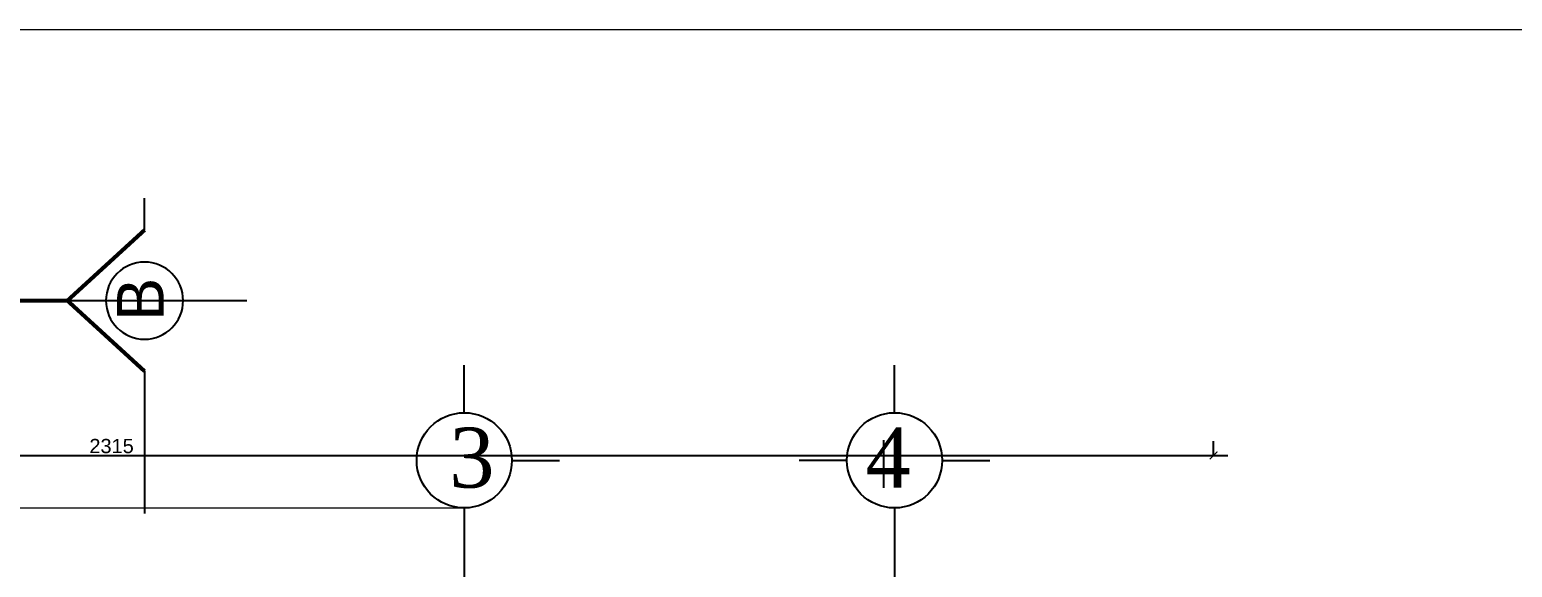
# Model space of a CAD drawing. Extents: x 285329 to 658348, y -83126 to -16980.
# Drawn here: x 337257 to 338815, y -39173 to -38609 of the extents above; entities that cross this region are included whole.
import ezdxf

# ---------------------------------------------------------------- set-up
doc = ezdxf.new("R2010")
doc.units = 0
doc.layers.get('0').update_dxf_attribs({"linetype": 'CONTINUOUS'})
doc.layers.get('DEFPOINTS').update_dxf_attribs({"color": 9, "linetype": 'CONTINUOUS'})
for name, color, linetype in [('AXIS', 1, 'CONTINUOUS'), ('COLUMN', 5, 'CONTINUOUS'), ('DIM', 3, 'CONTINUOUS'), ('TEXT', 3, 'CONTINUOUS'), ('WALL', 7, 'CONTINUOUS'), ('WALL1', 2, 'CONTINUOUS')]:
    doc.layers.add(name, color=color, linetype=linetype)
doc.layers.add('VIS', color=8, linetype='CONTINUOUS', lineweight=18)
doc.styles.get("Standard").update_dxf_attribs({"font": 'sanss___.ttf', "height": 15})
doc.styles.add('style2', font='romantic.ttf', dxfattribs={"height": 50})
doc.dimstyles.new('STANDARD$0', dxfattribs={"dimscale": 0, "dimtxt": 50, "dimasz": 8, "dimexe": 15, "dimexo": 0.0625, "dimgap": 2, "dimtad": 1, "dimdec": 0, "dimzin": 0, "dimdsep": 46, "dimtxsty": 'Standard', "dimblk1": 'ARCHTICK', "dimblk2": 'ARCHTICK', "dimsah": 1, "dimcen": 0.09, "dimdle": 15, "dimclrd": 3, "dimclre": 3, "dimclrt": 3, "dimazin": 0, "dimtfac": 1, "dimtdec": 0, "dimtofl": 0, "dimtmove": 1, "dimatfit": 3, "dimldrblk": 'ARCHTICK', "dimfxl": 1.0455, "dimfxlon": 1, "dimtolj": 1, "dimtzin": 0, "dimarcsym": 0})

# ---------------------------------------------------------------- blocks, each defined once
blk = doc.blocks.new('_ARCHTICK')
at = {"color": 0, "linetype": 'ByBlock', "const_width": 0.15}
blk.add_lwpolyline([(-0.5, -0.5), (0.5, 0.5)], dxfattribs=at)
blk = doc.blocks.new('*D2213')
at = {"layer": 'DEFPOINTS', "color": 0, "linetype": 'Continuous', "lineweight": 5, "transparency": 16777216}
for p in [(159633.4, -32668.3), (157318.4, -32770), (159633.4, -32770)]:
    blk.add_point(p, dxfattribs=at)
at = {"layer": 'WALL', "color": 3, "linetype": 'Continuous', "lineweight": -2, "transparency": 16777216}
for p, q in [((157318.4, -32669.3), (157318.4, -32653.3)), ((159633.4, -32669.3), (159633.4, -32653.3)), ((157303.4, -32668.3), (159648.4, -32668.3))]:
    blk.add_line(p, q, dxfattribs=at)
at = {"layer": 'WALL', "color": 3, "linetype": 'Continuous', "lineweight": -2, "transparency": 16777216, "xscale": 8, "yscale": 8, "zscale": 8, "rotation": 180}
blk.add_blockref('_ARCHTICK', (157318.4, -32668.3), dxfattribs=at)
at = {"layer": 'WALL', "color": 3, "linetype": 'Continuous', "lineweight": -2, "transparency": 16777216, "xscale": 8, "yscale": 8, "zscale": 8}
blk.add_blockref('_ARCHTICK', (159633.4, -32668.3), dxfattribs=at)
at = {"layer": 'WALL', "color": 3, "linetype": 'Continuous', "transparency": 16777216, "insert": (158475.9, -32658.5), "char_height": 15, "attachment_point": 5}
blk.add_mtext('\\A1;2315', dxfattribs=at)
blk = doc.blocks.new('sec')
at = {"layer": 'WALL'}
for p, q in [((0, 105.9), (0, 319.4)), ((0, 105.9), (-115.7, 0)), ((-115.7, 0), (153.7, 0)), ((0, -105.9), (0, -153.8))]:
    blk.add_line(p, q, dxfattribs=at)
at = {"layer": 'WALL', "const_width": 6}
for points in [[(0, 105.9), (-115.7, 0), (-201.5, 0)], [(0, -105.9), (-115.7, 0)]]:
    blk.add_lwpolyline(points, dxfattribs=at)
at = {"layer": 'WALL'}
blk.add_circle((0, 0), 57.9, dxfattribs=at)
blk = doc.blocks.new('cbcb')
at = {"layer": 'AXIS'}
for p, q in [((328671.3, -10641.8), (328671.3, -10591.8)), ((329123.2, -10641.8), (329123.2, -10591.8)), ((328721.3, -10691.8), (328771.3, -10691.8)), ((329073.2, -10691.8), (329023.2, -10691.8)), ((329173.2, -10691.8), (329223.2, -10691.8)), ((328671.3, -10741.8), (328670.7, -14326.1)), ((328671.3, -10741.8), (328671.3, -10791.8)), ((329123.2, -10741.8), (329122.7, -14326.1)), ((329123.2, -10741.8), (329123.2, -10791.8))]:
    blk.add_line(p, q, dxfattribs=at)
for centre in [(328671.3, -10691.8), (329123.2, -10691.8)]:
    blk.add_circle(centre, 50, dxfattribs=at)
at = {"layer": 'TEXT', "char_height": 63, "width": 240.461, "attachment_point": 1, "style": 'style2'}
for s, insert in [('3', (328655.5, -10657.4)), ('4', (329092.6, -10657.4))]:
    blk.add_mtext(s, dxfattribs=dict(at, insert=insert))
blk = doc.blocks.new('site77')
at = {"layer": 'WALL', "linetype": 'Continuous'}
dim = blk.add_linear_dim(base=(159633.4, -32668.3), p1=(157318.4, -32770), p2=(159633.4, -32770), dimstyle='STANDARD$0', override={"dimscale": 1}, dxfattribs=at)
dim.commit()
dim.dimension.update_dxf_attribs({"geometry": '*D2213', "text_midpoint": (158475.9, -32658.5)})

msp = doc.modelspace()

# ---------------------------------------------------------------- linework, layer by layer
at = {"layer": 'AXIS'}
msp.add_line((338154.25, -39039.81), (338154.25, -39089.81), dxfattribs=at)
at = {"layer": 'COLUMN', "linetype": 'Continuous', "lineweight": 5}
msp.add_lwpolyline([(339259.17, -38608.53), (339259.17, -43858.53), (335571.67, -43858.53), (335571.67, -38608.53)], close=True, dxfattribs=at)
at = {"layer": 'VIS', "linetype": 'Continuous', "lineweight": 5}
for p, q in [((361056.47, -38608.69), (326417.03, -38608.69)), ((337073.5, -39110.73), (337713.82, -39110.82))]:
    msp.add_line(p, q, dxfattribs=at)

# ---------------------------------------------------------------- block references
msp.add_blockref('cbcb', (9042.55, -28369.04), dxfattribs=at)
at = {"layer": 'WALL', "linetype": 'Continuous'}
msp.add_blockref('site77', (178867.45, -6387.39), dxfattribs=at)
at = {"layer": 'WALL1', "xscale": -0.7000000000116418, "yscale": 0.7000000000116418, "zscale": 0.7, "rotation": 180}
msp.add_blockref('sec', (337377.99, -38893.11), dxfattribs=at)

# ---------------------------------------------------------------- texts
at = {"layer": 'DIM', "insert": (337349.08, -38914.66), "char_height": 49, "width": 359.605, "attachment_point": 1, "rotation": 90}
msp.add_mtext('B', dxfattribs=at)

doc.saveas('drawing.dxf')
